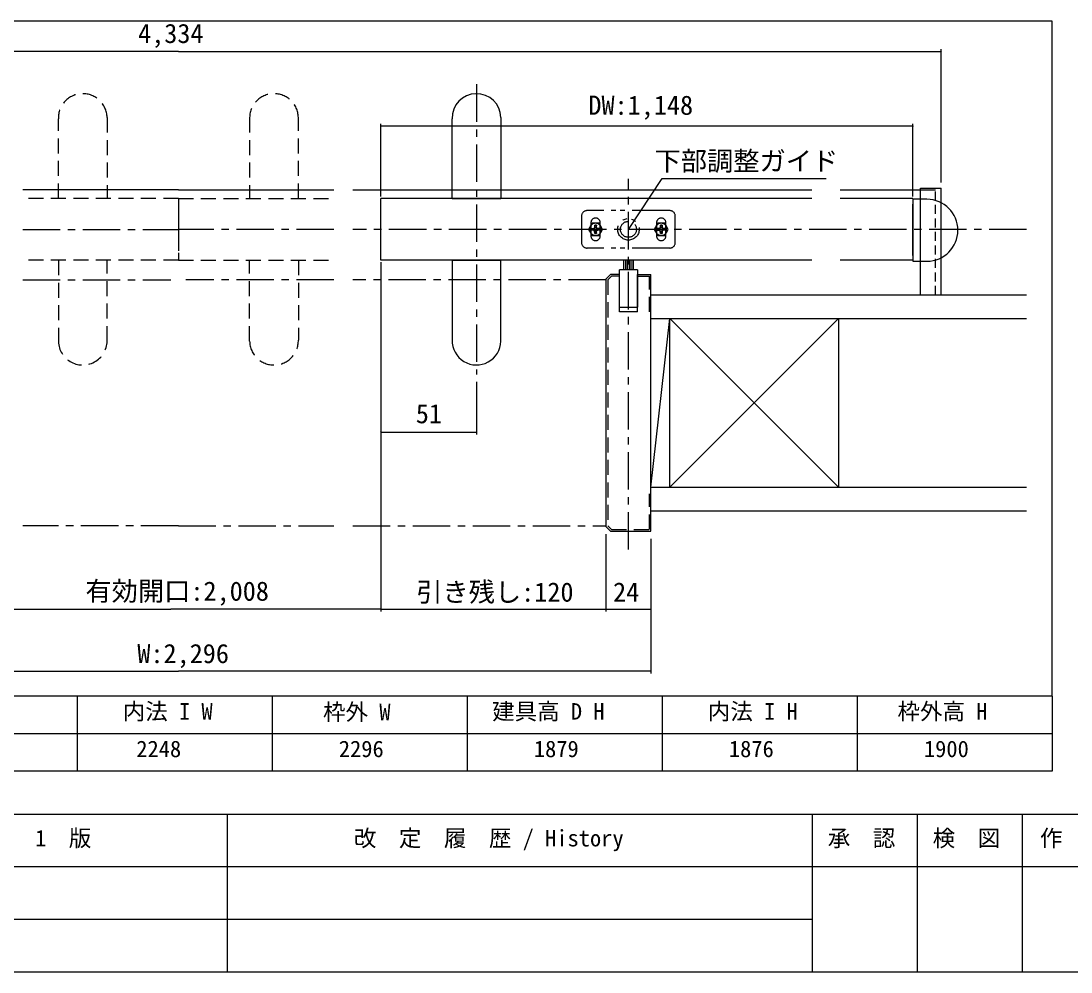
# Model space of a CAD drawing. Units: millimetres, scale not verified. Extents: x -800 to 800, y -554 to 554.
# Drawn here: x -398 to 162, y -554 to -47 of the extents above; entities that cross this region are included whole.
import ezdxf
from ezdxf.enums import TextEntityAlignment as Align

# ---------------------------------------------------------------- set-up
doc = ezdxf.new("R2010")
doc.units = ezdxf.units.MM
doc.header["$LTSCALE"] = 4
for name, pattern in [('CHAIN1', [8, 5, -1, 1, -1]), ('DASHED1', [1.8, 1.2, -0.6]), ('DOUBLE_CHAIN1', [8.8, 5, -1, 0.6, -0.6, 0.6, -1]), ('USER9', [3, 2, -1])]:
    doc.linetypes.add(name, pattern=pattern)
for name, color, linetype, lineweight in [('1-0', 7, 'Continuous', 25), ('1-3_0', 7, 'Continuous', 25), ('2-0', 7, 'Continuous', 25)]:
    doc.layers.add(name, color=color, linetype=linetype, lineweight=lineweight)
doc.styles.add('ＭＳ ゴシック', font='')
doc.styles.get('ＭＳ ゴシック').set_extended_font_data('MS Gothic')

msp = doc.modelspace()

# ---------------------------------------------------------------- linework, layer by layer
at = {"layer": '1-0'}
for p, q in [((152, -47), (-780, -47)), ((152, -47), (-780, -47)), ((152, -407), (152, -47)), ((152, -407), (-780, -407)), ((152, -427), (-780, -427)), ((152, -447), (-780, -447)), ((800, -470), (-800, -470)), ((-288, -470), (-288, -554)), ((24, -470), (24, -554)), ((80, -470), (80, -554)), ((136, -470), (136, -554)), ((800, -498), (-476, -498)), ((24, -526), (-476, -526)), ((-800, -554), (800, -554))]:
    msp.add_line(p, q, dxfattribs=at)
at = {"layer": '1-3_0'}
for p, q in [((152, -47), (-780, -47)), ((152, -47), (-780, -47)), ((152, -407), (152, -47)), ((152, -407), (-780, -407)), ((-368, -407), (-368, -447)), ((-264, -407), (-264, -447)), ((-160, -407), (-160, -447)), ((-56, -407), (-56, -447)), ((48, -407), (48, -447)), ((152, -407), (152, -447))]:
    msp.add_line(p, q, dxfattribs=at)
msp.add_lwpolyline([(152, -407), (-780, -407), (-780, -447)], dxfattribs=at)
at = {"layer": '2-0'}
for p, q in [((-314, -63.209), (-725.354, -63.209)), ((-314, -63.209), (92.708, -63.209)), ((92.708, -132.067), (92.708, -61.959)), ((-168, -141.567), (-168, -99.067)), ((-142, -98.452), (-142, -141.567)), ((-206, -140.567), (-206, -101.823)), ((77.708, -103.073), (-206, -103.073)), ((77.708, -140.567), (77.708, -101.823)), ((77.708, -138.043), (77.708, -101.823)), ((92.708, -133.067), (92.708, -101.823)), ((92.708, -133.067), (92.708, -117.046)), ((-314, -137.067), (-396.976, -137.067)), ((-314, -137.067), (-231.024, -137.067)), ((-221.024, -137.067), (23.82, -137.067)), ((38.82, -137.067), (81.708, -137.067)), ((81.708, -136.067), (92.708, -136.067)), ((81.708, -193.067), (81.708, -136.067)), ((81.708, -137.067), (89.708, -137.067)), ((92.708, -193.067), (92.708, -136.067)), ((23.82, -141.567), (-206, -141.567)), ((-206, -174.567), (-206, -141.567)), ((-168, -141.567), (-142, -141.567)), ((77.708, -141.567), (38.82, -141.567)), ((77.708, -141.567), (77.708, -175.043)), ((85.207, -142.043), (77.708, -142.043)), ((77.708, -171.567), (77.708, -144.567)), ((77.708, -172.043), (77.708, -145.043)), ((23.82, -174.567), (-206, -174.567)), ((-206, -175.567), (-206, -267.386)), ((-206, -175.567), (-206, -361.796)), ((-168, -174.567), (-168, -217.068)), ((-168, -174.567), (-142, -174.567)), ((-142, -217.683), (-142, -174.567)), ((-76.453, -179.241), (-76.453, -174.567)), ((-75.453, -179.241), (-75.453, -174.567)), ((-74.453, -179.241), (-74.453, -174.567)), ((-73.453, -179.241), (-73.453, -174.567)), ((-72.453, -179.241), (-72.453, -174.567)), ((-71.453, -179.241), (-71.453, -174.567)), ((77.708, -174.567), (38.82, -174.567)), ((77.708, -175.043), (85.207, -175.043)), ((-78.75, -199.608), (-78.75, -179.608)), ((-69.25, -179.608), (-78.75, -179.608)), ((-78.75, -202.067), (-78.75, -182.067)), ((-69.25, -179.608), (-69.25, -199.608)), ((-69.25, -182.067), (-62, -182.067)), ((-69.25, -202.067), (-69.25, -182.067)), ((-62, -319.067), (-62, -182.067)), ((-62, -193.067), (102.881, -193.067)), ((93.208, -193.067), (138.313, -193.067)), ((-78.75, -199.608), (-69.25, -199.608)), ((-69.25, -202.067), (-78.75, -202.067)), ((-62, -205.567), (138.313, -205.567)), ((-62, -295.567), (-52, -205.567)), ((-155, -239.379), (-155, -267.386)), ((-206, -266.136), (-155, -266.136)), ((-62, -295.567), (138.313, -295.567)), ((-206, -312.147), (-206, -361.796)), ((-62, -308.067), (138.313, -308.067)), ((-86, -320.567), (-86, -361.796)), ((-86, -320.567), (-86, -361.796)), ((-62, -323.067), (-62, -361.796)), ((-62, -323.067), (-62, -394.909)), ((-422, -360.546), (-318, -360.546)), ((-206, -360.546), (-318, -360.546)), ((-206, -360.546), (-86, -360.546)), ((-86, -360.546), (-62, -360.546)), ((-566, -393.659), (-314, -393.659)), ((-62, -393.659), (-314, -393.659))]:
    msp.add_line(p, q, dxfattribs=at)
at = {"layer": '2-0', "linetype": 'CHAIN1'}
for p, q in [((-155, -80.756), (-155, -235.379)), ((-74, -328.802), (-74, -131.204)), ((-396.976, -158.067), (-314, -158.067)), ((-231.024, -158.067), (-314, -158.067)), ((138.313, -158.067), (-221.024, -158.067)), ((-396.976, -185.067), (-318, -185.067)), ((-231.024, -185.067), (-310, -185.067)), ((-86, -185.067), (-221.024, -185.067)), ((-314, -316.067), (-396.976, -316.067)), ((-314, -316.067), (-231.024, -316.067)), ((-221.024, -316.067), (-86, -316.067))]:
    msp.add_line(p, q, dxfattribs=at)
at = {"layer": '2-0', "linetype": 'USER9'}
for p, q in [((-378, -141.567), (-378, -99.067)), ((-352, -98.452), (-352, -141.567)), ((-276, -98.452), (-276, -141.567)), ((-250, -141.567), (-250, -99.067)), ((-314, -141.567), (-396.976, -141.567)), ((-314, -141.567), (-314, -169.567)), ((-314, -141.567), (-231.024, -141.567)), ((-314, -174.567), (-396.976, -174.567)), ((-378, -174.567), (-378, -217.068)), ((-352, -217.683), (-352, -174.567)), ((-276, -217.683), (-276, -174.567)), ((-250, -174.567), (-250, -217.068)), ((-69.093, -183.067), (-62.843, -183.067)), ((-62.843, -202.067), (-62.843, -183.067))]:
    msp.add_line(p, q, dxfattribs=at)
at = {"layer": '2-0', "linetype": 'DASHED1'}
msp.add_line((89.708, -193.067), (89.708, -137.067), dxfattribs=at)
at = {"layer": '2-0', "linetype": 'DOUBLE_CHAIN1'}
for p, q in [((-99, -151.067), (-99, -165.068)), ((-52, -148.067), (-96, -148.067)), ((-49, -165.068), (-49, -151.067)), ((-94, -154.567), (-94, -161.567)), ((-89, -161.567), (-89, -154.567)), ((-59, -154.567), (-59, -161.567)), ((-54, -161.567), (-54, -154.567)), ((-92.403, -157.744), (-92.605, -157.543)), ((-92.025, -156.963), (-91.823, -157.164)), ((-91.823, -158.97), (-92.025, -159.172)), ((-91.177, -157.164), (-90.993, -157.56)), ((-90.976, -159.172), (-91.177, -158.97)), ((-90.597, -157.744), (-90.396, -157.543)), ((-90.597, -158.39), (-90.396, -158.592)), ((-57.403, -158.39), (-57.604, -158.592)), ((-57.403, -157.744), (-57.007, -157.56)), ((-56.823, -157.164), (-57.024, -156.963)), ((-57.024, -159.172), (-56.823, -158.97)), ((-55.975, -156.963), (-56.177, -157.164)), ((-55.395, -157.543), (-55.597, -157.744)), ((-55.597, -158.39), (-55.395, -158.592)), ((-52, -168.068), (-96, -168.068))]:
    msp.add_line(p, q, dxfattribs=at)
at = {"layer": '2-0'}
for points in [[(-74, -158.067), (-55.971, -131.03), (31.395, -131.03)], [(-71.284, -179.608), (-71.284, -174.567), (-76.716, -174.567), (-76.716, -179.608)], [(-78.75, -182.067), (-83.5, -182.067), (-86, -184.567), (-86, -316.567)], [(38, -205.567), (38, -295.567), (-52, -205.567)], [(38, -205.567), (-52, -295.567), (-52, -205.567)], [(-86, -316.567), (-83.5, -319.067), (-62, -319.067)]]:
    msp.add_lwpolyline(points, dxfattribs=at)
at = {"layer": '2-0', "linetype": 'USER9'}
for points in [[(-314, -146.567), (-314, -174.567), (-231.024, -174.567)], [(-78.75, -183.067), (-83.086, -183.067), (-85, -184.982), (-85, -316.153)], [(-85, -316.153), (-83.086, -318.067), (-62.843, -318.067), (-62.843, -299.067)]]:
    msp.add_lwpolyline(points, dxfattribs=at)
at = {"layer": '2-0', "linetype": 'DOUBLE_CHAIN1'}
for points in [[(-93.37, -161.306), (-89.63, -161.306), (-87.76, -158.067), (-89.63, -154.829), (-93.37, -154.829), (-95.24, -158.067)], [(-92.008, -157.56), (-91.823, -157.164), (-91.827, -156.998), (-91.965, -155.903), (-92.025, -156.963), (-92.209, -157.358)], [(-52.76, -158.067), (-54.63, -154.829), (-58.37, -154.829), (-60.24, -158.067), (-58.37, -161.306), (-54.63, -161.306)], [(-56.823, -157.164), (-56.827, -156.998), (-56.964, -155.903), (-57.024, -156.963), (-57.209, -157.358), (-57.007, -157.56)], [(-91.036, -160.232), (-90.976, -159.172), (-90.791, -158.777), (-90.993, -158.575), (-91.177, -158.97), (-91.173, -159.137)], [(-90.431, -157.74), (-89.334, -157.603), (-90.396, -157.543), (-90.791, -157.358), (-90.993, -157.56), (-90.597, -157.744)], [(-57.007, -158.575), (-57.403, -158.39), (-57.569, -158.395), (-58.666, -158.532), (-57.604, -158.592), (-57.209, -158.777)], [(-54.333, -157.603), (-55.395, -157.543), (-55.791, -157.358), (-55.992, -157.56), (-55.597, -157.744), (-55.431, -157.74)]]:
    msp.add_lwpolyline(points, close=True, dxfattribs=at)
for points in [[(-90.791, -157.358), (-90.976, -156.963), (-91.036, -155.903), (-91.173, -156.998), (-91.177, -157.164), (-90.976, -156.963)], [(-55.992, -157.56), (-56.177, -157.164), (-56.173, -156.998), (-56.035, -155.903), (-55.975, -156.963), (-55.791, -157.358)], [(-92.008, -157.56), (-92.403, -157.744), (-92.569, -157.74), (-93.667, -157.603), (-92.605, -157.543), (-92.209, -157.358)], [(-91.965, -160.232), (-92.025, -159.172), (-92.209, -158.777), (-92.605, -158.592), (-93.667, -158.532), (-92.569, -158.395), (-92.403, -158.39), (-92.605, -158.592)], [(-92.403, -158.39), (-92.008, -158.575), (-92.209, -158.777)], [(-92.008, -158.575), (-91.823, -158.97), (-91.827, -159.137), (-91.965, -160.232)], [(-90.993, -158.575), (-90.597, -158.39), (-90.431, -158.395), (-89.334, -158.532), (-90.396, -158.592), (-90.791, -158.777)], [(-57.209, -157.358), (-57.604, -157.543), (-58.666, -157.603), (-57.569, -157.74), (-57.403, -157.744), (-57.604, -157.543)], [(-57.007, -158.575), (-56.823, -158.97), (-56.827, -159.137), (-56.964, -160.232), (-57.024, -159.172), (-57.209, -158.777)], [(-54.333, -158.532), (-55.395, -158.592), (-55.791, -158.777), (-55.975, -159.172), (-56.035, -160.232), (-56.173, -159.137), (-56.177, -158.97), (-55.975, -159.172)], [(-56.177, -158.97), (-55.992, -158.575), (-55.791, -158.777)], [(-55.992, -158.575), (-55.597, -158.39), (-55.431, -158.395), (-54.333, -158.532)]]:
    msp.add_lwpolyline(points, dxfattribs=at)
for radius in [5.75, 4.25]:
    msp.add_circle((-74, -158.067), radius, dxfattribs=at)
at = {"layer": '2-0'}
for centre, radius, start, end in [((92.708, -63.209), 0.156, 0, 180), ((92.708, -63.209), 0.156, 180, 0), ((-155, -98.76), 13.004, 1.35522, 181.35522), ((-206, -103.073), 0.156, 0, 180), ((-206, -103.073), 0.156, 180, 0), ((77.708, -103.073), 0.156, 0, 180), ((77.708, -103.073), 0.156, 0, 180), ((77.708, -103.073), 0.156, 180, 0), ((77.708, -103.073), 0.156, 180, 0), ((85.207, -158.543), 16.5, 0, 90), ((85.207, -158.543), 16.5, 0, 90), ((85.207, -158.543), 16.5, 270, 0), ((85.207, -158.543), 16.5, 270, 0), ((-155, -217.375), 13.004, 178.64478, 358.64478), ((-206, -266.136), 0.156, 0, 180), ((-206, -266.136), 0.156, 180, 0), ((-155, -266.136), 0.156, 0, 180), ((-155, -266.136), 0.156, 180, 0), ((-206, -360.546), 0.156, 0, 180), ((-206, -360.546), 0.156, 0, 180), ((-206, -360.546), 0.156, 180, 0), ((-206, -360.546), 0.156, 180, 0), ((-86, -360.546), 0.156, 0, 180), ((-86, -360.546), 0.156, 0, 180), ((-86, -360.546), 0.156, 180, 0), ((-86, -360.546), 0.156, 180, 0), ((-62, -360.546), 0.156, 0, 180), ((-62, -360.546), 0.156, 180, 0), ((-62, -393.659), 0.156, 0, 180), ((-62, -393.659), 0.156, 180, 0)]:
    msp.add_arc(centre, radius, start, end, dxfattribs=at)
at = {"layer": '2-0', "linetype": 'USER9'}
for centre, start, end in [((-365, -98.76), 1.35522, 181.35522), ((-263, -98.76), 358.64478, 178.64478), ((-365, -217.375), 178.64478, 358.64478), ((-263, -217.375), 181.35522, 1.35522)]:
    msp.add_arc(centre, 13.004, start, end, dxfattribs=at)
at = {"layer": '2-0', "linetype": 'DOUBLE_CHAIN1'}
for centre, radius, start, end in [((-96, -151.067), 3, 90, 180), ((-52, -151.067), 3, 0, 90), ((-91.5, -158.067), 3.25, 37.66427, 37.44941), ((-91.5, -154.567), 2.5, 90, 180), ((-91.5, -158.337), 2.478, 90, 100.80514), ((-91.5, -154.567), 2.5, 0, 90), ((-91.5, -158.337), 2.478, 79.19486, 90), ((-56.5, -158.067), 3.25, 37.66427, 37.44941), ((-56.5, -154.567), 2.5, 90, 180), ((-56.5, -158.337), 2.478, 90, 100.80514), ((-56.5, -154.567), 2.5, 0, 90), ((-56.5, -158.337), 2.478, 79.19486, 90), ((-91.5, -161.567), 2.5, 180, 270), ((-91.233, -158.067), 2.478, 169.19486, 190.80514), ((-91.5, -158.067), 1.118, 162.98773, 197.01227), ((-91.5, -157.798), 2.478, 259.19486, 270), ((-91.5, -158.067), 1.118, 72.98773, 107.01227), ((-91.5, -158.067), 1.118, 252.98773, 287.01227), ((-91.5, -157.798), 2.478, 270, 280.80514), ((-91.5, -161.567), 2.5, 270, 0), ((-91.5, -158.067), 1.118, 342.98773, 17.01227), ((-91.768, -158.067), 2.478, 349.19486, 10.80514), ((-56.5, -161.567), 2.5, 180, 270), ((-56.232, -158.067), 2.478, 169.19486, 190.80514), ((-56.5, -158.067), 1.118, 162.98773, 197.01227), ((-56.5, -157.798), 2.478, 259.19486, 270), ((-56.5, -158.067), 1.118, 72.98773, 107.01227), ((-56.5, -158.067), 1.118, 252.98773, 287.01227), ((-56.5, -157.798), 2.478, 270, 280.80514), ((-56.5, -161.567), 2.5, 270, 0), ((-56.5, -158.067), 1.118, 342.98773, 17.01227), ((-56.767, -158.067), 2.478, 349.19486, 10.80514), ((-96, -165.068), 3, 180, 270), ((-52, -165.068), 3, 270, 0)]:
    msp.add_arc(centre, radius, start, end, dxfattribs=at)

# ---------------------------------------------------------------- texts
at = {"layer": '1-0', "style": 'ＭＳ ゴシック'}
for s, p in [('内法 I W', (-343.653, -422.098)), ('枠外 W', (-236.833, -422.408)), ('建具高 D H', (-146.68, -422.098)), ('内法 I H', (-31.653, -422.098)), ('枠外高 H', (69.474, -422.098)), ('2248', (-336.431, -442.098)), ('2296', (-228.431, -442.098)), ('1879', (-124.431, -442.098)), ('1876', (-20.431, -442.098)), ('1900', (83.569, -442.098)), ('第\u30001\u3000版', (-414.389, -489.685)), ('改\u3000定\u3000履\u3000歴 / History', (-220.406, -489.685)), ('承\u3000認', (32.295, -489.685)), ('検\u3000図', (88.241, -489.685)), ('作\u3000成', (145.466, -489.685))]:
    msp.add_text(s, height=8.798, dxfattribs=at).set_placement(p, align=Align.BOTTOM_LEFT)
at = {"layer": '2-0', "style": 'ＭＳ ゴシック'}
for s, p in [('4,334', (-335.484, -61.816)), ('DW:1,148', (-95.35, -100.079)), ('下部調整ガイド', (-60.086, -129.838)), ('51', (-187.376, -264.529)), ('有効開口:2,008', (-363.562, -359.144)), ('引き残し:120', (-187.174, -359.643)), ('24', (-82.203, -359.643)), ('W:2,296', (-335.875, -392.425))]:
    msp.add_text(s, height=10.26, dxfattribs=at).set_placement(p, align=Align.BOTTOM_LEFT)

doc.saveas('drawing.dxf')
